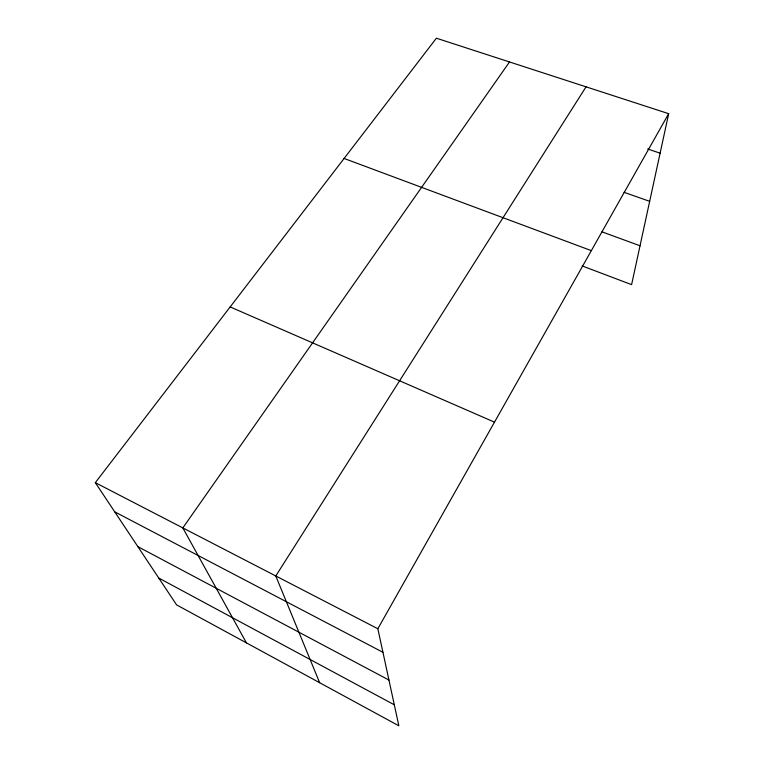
<?xml version="1.0" encoding="UTF-8"?>
<svg xmlns="http://www.w3.org/2000/svg" width="764" height="764" viewBox="0 0 764 764"><rect width="100%" height="100%" fill="white"/><g stroke="black" fill="none" stroke-linecap="round" stroke-linejoin="round"><path stroke-width="1.15" d="M668.681 113.683L377.846 628.743L398.846 725.8L176.599 604.887L95.319 482.657L436.387 38.2L668.681 113.683L631.599 284.638L582.178 265.939M586.045 86.829L275.785 575.97L319.648 682.71M509.521 61.96L182.825 527.905L246.438 642.887M647.7 148.99L660.115 153.182M624.064 192.318L649.667 201.333M601.965 231.836L640.022 245.779M344.096 158.463L591.346 250.64M230.174 306.927L494.499 422.148M95.319 482.657L377.846 628.743M114.724 511.842L382.945 652.294M137.864 546.642L388.952 680.055M158.731 578.014L394.31 704.809"/></g></svg>
